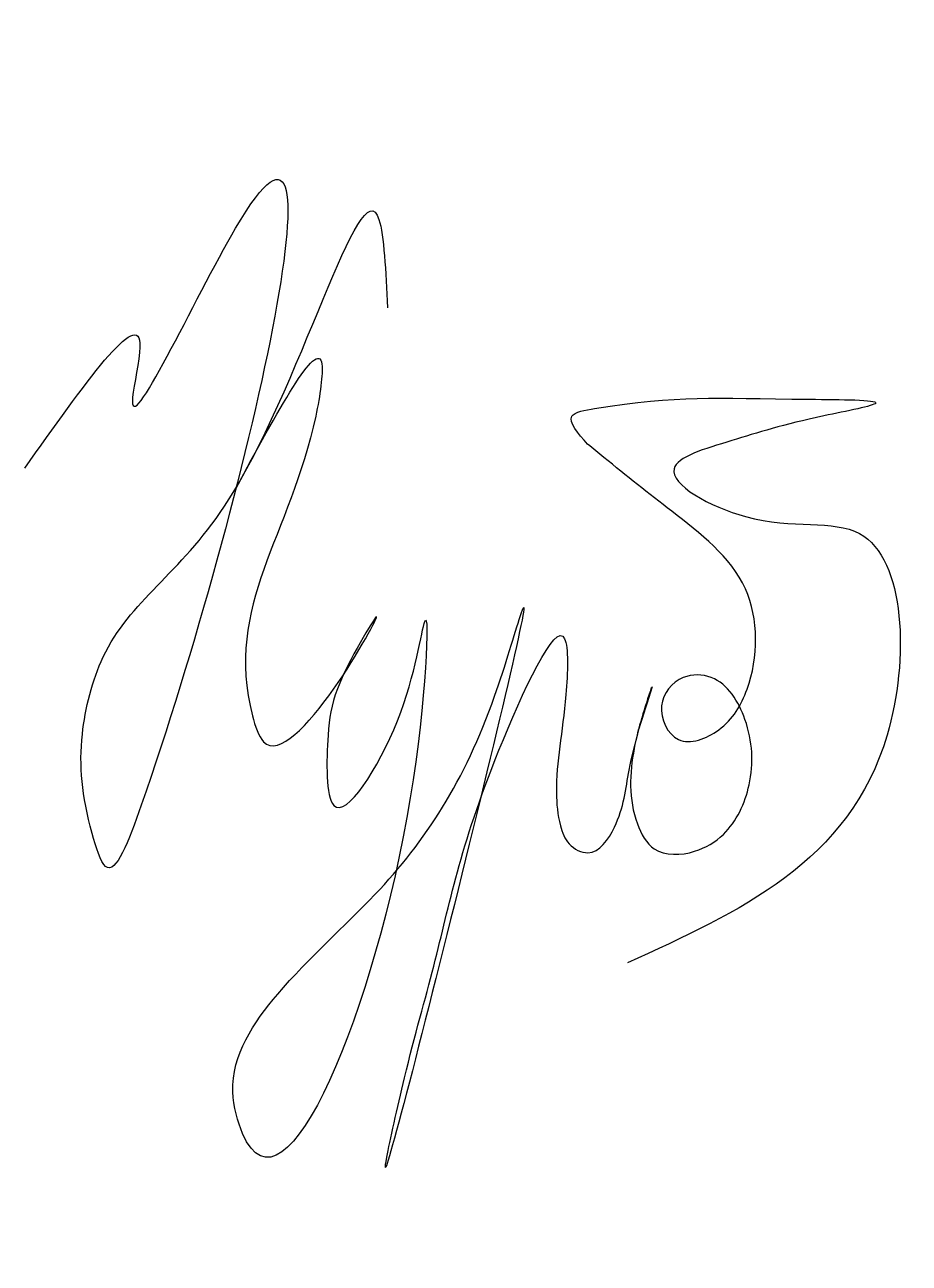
# Model space of a CAD drawing. Header units: millimetres. Extents: x 2497 to 2845, y 1320 to 1807.
import ezdxf

# ---------------------------------------------------------------- set-up
doc = ezdxf.new("R2010")
doc.units = ezdxf.units.MM

msp = doc.modelspace()

# ---------------------------------------------------------------- linework, layer by layer
at = {"color": 5}
for points in [[(2496.7, 1632.88), (2542.06, 1680.61), (2539.17, 1660.85), (2579.7, 1727.39), (2542.54, 1500.28), (2528.55, 1476.17), (2523.24, 1489.19), (2519.38, 1528.25), (2527.59, 1558.62), (2575.35, 1617.93), (2636.15, 1730.76), (2639.53, 1696.04)], [(2579.87, 1625.08), (2613.67, 1673.89), (2611.24, 1653.42), (2586.36, 1535.48), (2590.75, 1525.25), (2635.13, 1574.47), (2619.82, 1546.12), (2616.12, 1527.83), (2618.4, 1500.16), (2643.42, 1533.53), (2654.15, 1572.52), (2648.47, 1503.13), (2582.42, 1371.13), (2578.66, 1387.45), (2596.29, 1425.91), (2634.57, 1465.11), (2681.67, 1543.13), (2691.72, 1574.51), (2639.27, 1361.81), (2646.17, 1392.97), (2657.72, 1436.94), (2683.39, 1521.89), (2709.24, 1565.79), (2709.74, 1543.8), (2705.99, 1505.11), (2707.54, 1492.21), (2711.07, 1485.02), (2718.38, 1481.57), (2728.83, 1491.62), (2734.63, 1514.12), (2743.8, 1546.94)], [(2718.29, 1642.33), (2712.1, 1653.34), (2721.05, 1656.39), (2805.74, 1660.04), (2831.68, 1658.53), (2811.28, 1653.5), (2775.04, 1643.76)], [(2775.06, 1643.76), (2752.31, 1632.71), (2780.44, 1613.86), (2825.31, 1607.2), (2836.19, 1527.89), (2733.98, 1438.25)], [(2743.33, 1546.54), (2736.62, 1522.64), (2737.88, 1492.89), (2744.54, 1483.08), (2760.37, 1482.13), (2771.71, 1488.8), (2781.86, 1508.3), (2780.23, 1534), (2766.96, 1550.51), (2755.94, 1550.5), (2747.39, 1539.42), (2754.04, 1526.13), (2769.87, 1529.92), (2781.06, 1545.91), (2780.37, 1585.5), (2751.37, 1615.98), (2724.72, 1637.1), (2718.29, 1642.33)]]:
    msp.add_spline(points, degree=3, dxfattribs=at)

doc.saveas('drawing.dxf')
